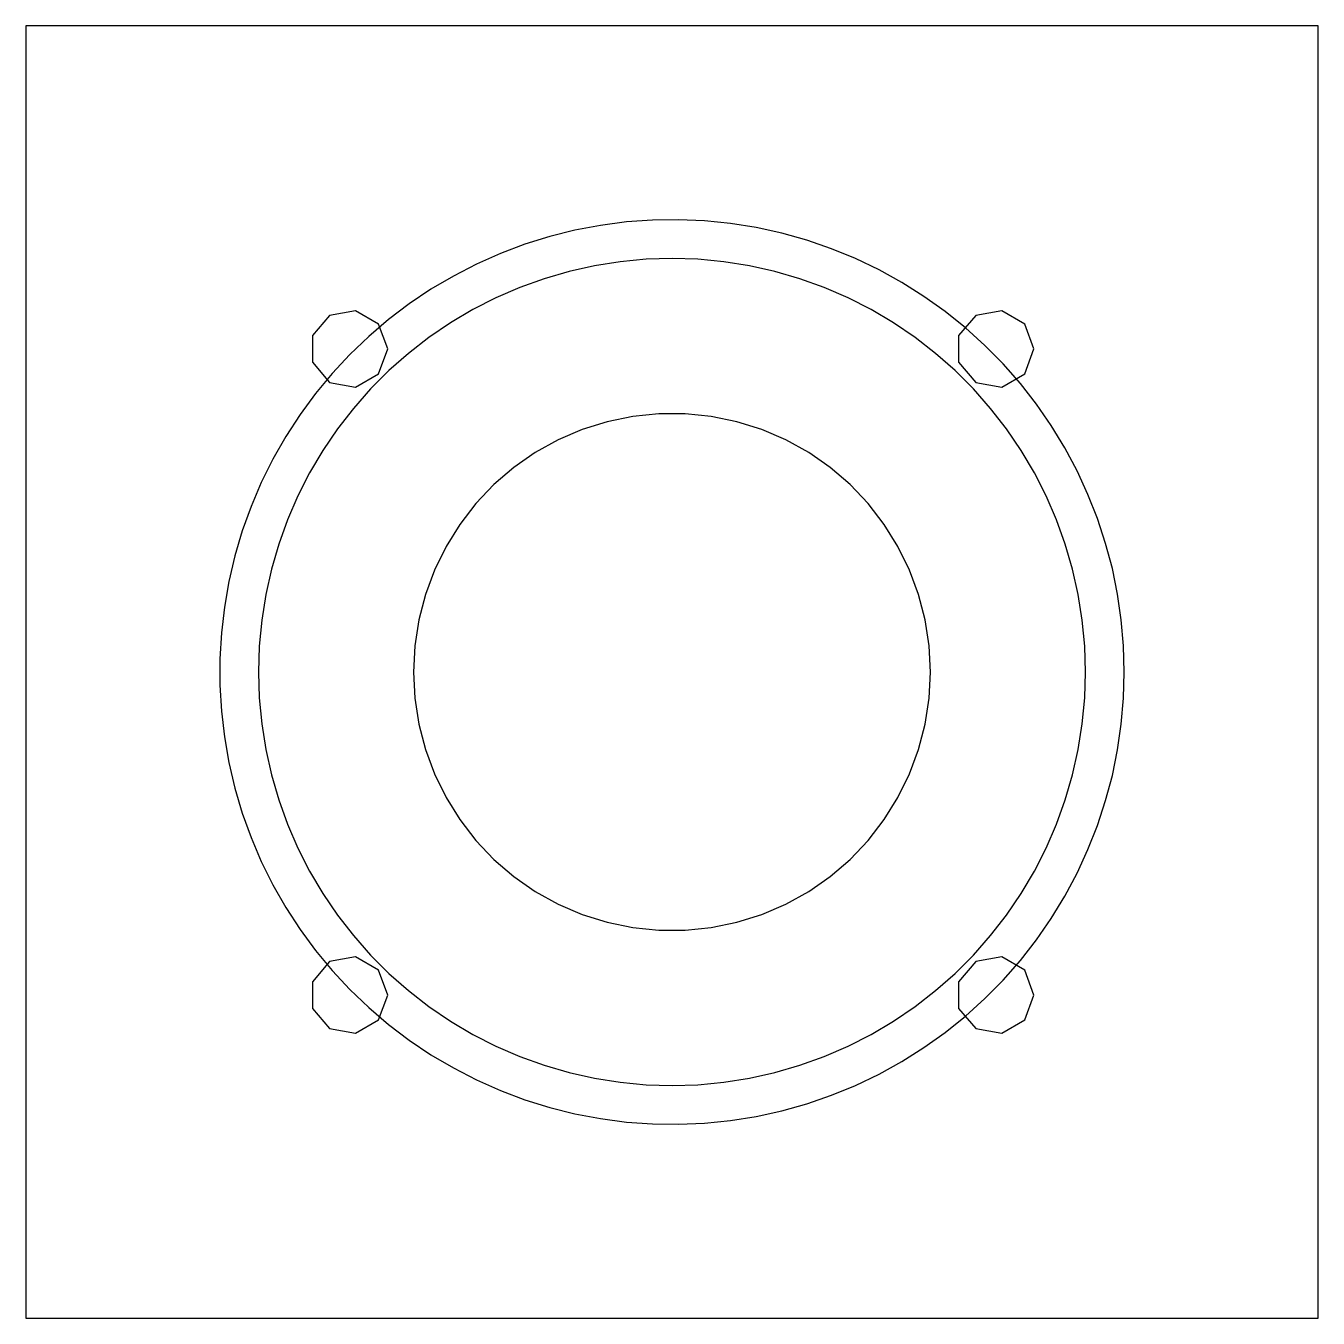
# Model space of a CAD drawing. Header units: metres. Extents: x 10 to 590, y 10 to 590.
import ezdxf

# ---------------------------------------------------------------- set-up
doc = ezdxf.new("R2010")
doc.units = ezdxf.units.M
doc.layers.add('HOLE', color=7, linetype='Continuous')
doc.layers.add('OUTER', color=7, linetype='Continuous')

msp = doc.modelspace()

# ---------------------------------------------------------------- linework, layer by layer
at = {"layer": 'HOLE'}
for points in [[(503, 300), (502.66, 311.7), (501.65, 323.35), (499.97, 334.93), (497.63, 346.39), (494.63, 357.7), (490.98, 368.82), (486.7, 379.71), (481.79, 390.33), (476.29, 400.65), (470.2, 410.64), (463.54, 420.27), (456.34, 429.49), (448.62, 438.28), (440.41, 446.61), (431.73, 454.46), (422.61, 461.79), (413.08, 468.58), (403.18, 474.82), (392.94, 480.47), (382.39, 485.53), (371.56, 489.97), (360.5, 493.77), (349.24, 496.94), (337.81, 499.45), (326.26, 501.29), (314.61, 502.47), (302.93, 502.98), (291.23, 502.81), (279.56, 501.97), (267.95, 500.45), (256.46, 498.28), (245.11, 495.44), (233.94, 491.95), (222.99, 487.83), (212.3, 483.08), (201.9, 477.72), (191.82, 471.77), (182.1, 465.26), (172.78, 458.19), (163.88, 450.6), (155.43, 442.5), (147.46, 433.94), (139.99, 424.93), (133.06, 415.5), (126.69, 405.69), (120.88, 395.53), (115.68, 385.05), (111.08, 374.29), (107.12, 363.29), (103.79, 352.07), (101.12, 340.68), (99.1, 329.15), (97.76, 317.53), (97.08, 305.85), (97.08, 294.15), (97.76, 282.47), (99.1, 270.85), (101.12, 259.32), (103.79, 247.93), (107.12, 236.71), (111.08, 225.71), (115.68, 214.95), (120.88, 204.47), (126.69, 194.31), (133.06, 184.5), (139.99, 175.07), (147.46, 166.06), (155.43, 157.5), (163.88, 149.4), (172.78, 141.81), (182.1, 134.74), (191.82, 128.23), (201.9, 122.28), (212.3, 116.92), (222.99, 112.17), (233.94, 108.05), (245.11, 104.56), (256.46, 101.72), (267.95, 99.55), (279.56, 98.03), (291.23, 97.19), (302.93, 97.02), (314.61, 97.53), (326.26, 98.71), (337.81, 100.55), (349.24, 103.06), (360.5, 106.23), (371.56, 110.03), (382.39, 114.47), (392.94, 119.53), (403.18, 125.18), (413.08, 131.42), (422.61, 138.21), (431.73, 145.54), (440.41, 153.39), (448.62, 161.72), (456.34, 170.51), (463.54, 179.73), (470.2, 189.36), (476.29, 199.35), (481.79, 209.67), (486.7, 220.29), (490.98, 231.18), (494.63, 242.3), (497.63, 253.61), (499.97, 265.07), (501.65, 276.65), (502.66, 288.3), (503, 300), (503, 300)], [(485.6, 300), (485.23, 311.65), (484.14, 323.26), (482.31, 334.78), (479.77, 346.16), (476.52, 357.35), (472.57, 368.32), (467.94, 379.02), (462.64, 389.41), (456.71, 399.45), (450.15, 409.09), (443.01, 418.31), (435.3, 427.05), (427.05, 435.3), (418.31, 443.01), (409.09, 450.15), (399.45, 456.71), (389.41, 462.64), (379.02, 467.94), (368.32, 472.57), (357.35, 476.52), (346.16, 479.77), (334.78, 482.31), (323.26, 484.14), (311.65, 485.23), (300, 485.6), (288.35, 485.23), (276.74, 484.14), (265.22, 482.31), (253.84, 479.77), (242.65, 476.52), (231.68, 472.57), (220.98, 467.94), (210.59, 462.64), (200.55, 456.71), (190.91, 450.15), (181.69, 443.01), (172.95, 435.3), (164.7, 427.05), (156.99, 418.31), (149.85, 409.09), (143.29, 399.45), (137.36, 389.41), (132.06, 379.02), (127.43, 368.32), (123.48, 357.35), (120.23, 346.16), (117.69, 334.78), (115.86, 323.26), (114.77, 311.65), (114.4, 300), (114.77, 288.35), (115.86, 276.74), (117.69, 265.22), (120.23, 253.84), (123.48, 242.65), (127.43, 231.68), (132.06, 220.98), (137.36, 210.59), (143.29, 200.55), (149.85, 190.91), (156.99, 181.69), (164.7, 172.95), (172.95, 164.7), (181.69, 156.99), (190.91, 149.85), (200.55, 143.29), (210.59, 137.36), (220.98, 132.06), (231.68, 127.43), (242.65, 123.48), (253.84, 120.23), (265.22, 117.69), (276.74, 115.86), (288.35, 114.77), (300, 114.4), (311.65, 114.77), (323.26, 115.86), (334.78, 117.69), (346.16, 120.23), (357.35, 123.48), (368.32, 127.43), (379.02, 132.06), (389.41, 137.36), (399.45, 143.29), (409.09, 149.85), (418.31, 156.99), (427.05, 164.7), (435.3, 172.95), (443.01, 181.69), (450.15, 190.91), (456.71, 200.55), (462.64, 210.59), (467.94, 220.98), (472.57, 231.68), (476.52, 242.65), (479.77, 253.84), (482.31, 265.22), (484.14, 276.74), (485.23, 288.35), (485.6, 300), (485.6, 300)], [(172.4, 445), (168.33, 456.18), (158.02, 462.14), (146.3, 460.07), (138.65, 450.95), (138.65, 439.05), (146.3, 429.93), (158.02, 427.86), (168.33, 433.82), (172.4, 445)], [(462.4, 445), (458.33, 456.18), (448.02, 462.14), (436.3, 460.07), (428.65, 450.95), (428.65, 439.05), (436.3, 429.93), (448.02, 427.86), (458.33, 433.82), (462.4, 445)], [(416, 300), (415.4, 311.74), (413.63, 323.35), (410.68, 334.73), (406.6, 345.75), (401.42, 356.3), (395.21, 366.27), (388.02, 375.56), (379.92, 384.08), (371, 391.73), (361.36, 398.44), (351.09, 404.15), (340.29, 408.78), (329.08, 412.3), (317.57, 414.66), (305.88, 415.85), (294.12, 415.85), (282.43, 414.66), (270.92, 412.3), (259.71, 408.78), (248.91, 404.15), (238.64, 398.44), (229, 391.73), (220.08, 384.08), (211.98, 375.56), (204.79, 366.27), (198.58, 356.3), (193.4, 345.75), (189.32, 334.73), (186.37, 323.35), (184.6, 311.74), (184, 300), (184.6, 288.26), (186.37, 276.65), (189.32, 265.27), (193.4, 254.25), (198.58, 243.7), (204.79, 233.73), (211.98, 224.44), (220.08, 215.92), (229, 208.27), (238.64, 201.56), (248.91, 195.85), (259.71, 191.22), (270.92, 187.7), (282.43, 185.34), (294.12, 184.15), (305.88, 184.15), (317.57, 185.34), (329.08, 187.7), (340.29, 191.22), (351.09, 195.85), (361.36, 201.56), (371, 208.27), (379.92, 215.92), (388.02, 224.44), (395.21, 233.73), (401.42, 243.7), (406.6, 254.25), (410.68, 265.27), (413.63, 276.65), (415.4, 288.26), (416, 300), (416, 300)], [(172.4, 155), (168.33, 166.18), (158.02, 172.14), (146.3, 170.07), (138.65, 160.95), (138.65, 149.05), (146.3, 139.93), (158.02, 137.86), (168.33, 143.82), (172.4, 155)], [(462.4, 155), (458.33, 166.18), (448.02, 172.14), (436.3, 170.07), (428.65, 160.95), (428.65, 149.05), (436.3, 139.93), (448.02, 137.86), (458.33, 143.82), (462.4, 155)]]:
    msp.add_lwpolyline(points, close=True, dxfattribs=at)
at = {"layer": 'OUTER'}
msp.add_lwpolyline([(10, 10), (590, 10), (590, 10), (590, 590), (590, 590), (10, 590), (10, 590), (10, 10)], close=True, dxfattribs=at)

doc.saveas('drawing.dxf')
